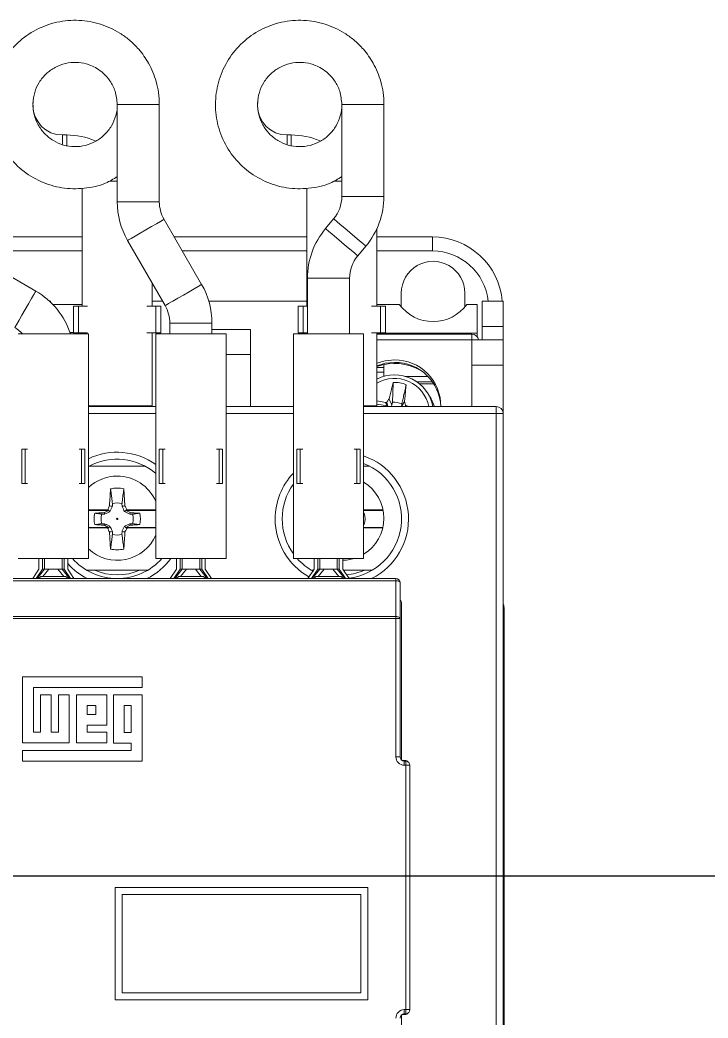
# Model space of a CAD drawing. Header units: millimetres. Extents: x 1004 to 59588, y 686 to 38112.
# Drawn here: x 44457.9 to 44506.9, y 36861.7 to 36932.7 of the extents above; entities that cross this region are included whole.
import ezdxf

# ---------------------------------------------------------------- set-up
doc = ezdxf.new("R2010")
doc.units = ezdxf.units.MM

msp = doc.modelspace()

# ---------------------------------------------------------------- linework, layer by layer
at = {"color": 7, "linetype": 'Continuous', "lineweight": 15}
for p, q in [((44458.864, 36926.723), (44458.887, 36926.891)), ((44464.864, 36926.723), (44464.864, 36919.795)), ((44467.864, 36926.723), (44464.864, 36926.723)), ((44467.864, 36919.795), (44467.864, 36926.723)), ((44471.877, 36926.876), (44471.864, 36926.723)), ((44471.864, 36926.723), (44471.864, 36926.653)), ((44471.864, 36926.653), (44471.876, 36926.314)), ((44474.864, 36926.723), (44474.887, 36926.891)), ((44480.864, 36926.723), (44480.864, 36920.179)), ((44483.864, 36926.723), (44480.864, 36926.723)), ((44483.864, 36920.179), (44483.864, 36926.723)), ((44461.264, 36924.553), (44460.964, 36924.553)), ((44460.964, 36923.888), (44460.964, 36924.553)), ((44461.264, 36923.799), (44461.264, 36924.553)), ((44477.264, 36924.553), (44476.964, 36924.553)), ((44476.964, 36923.888), (44476.964, 36924.553)), ((44477.264, 36923.799), (44477.264, 36924.553)), ((44464.305, 36921.253), (44464.864, 36921.253)), ((44480.305, 36921.253), (44480.864, 36921.253)), ((44462.364, 36920.761), (44462.364, 36912.353)), ((44478.364, 36920.761), (44478.364, 36912.353)), ((44483.864, 36920.179), (44480.864, 36920.179)), ((44467.864, 36919.795), (44464.864, 36919.795)), ((44470.877, 36913.906), (44468.199, 36918.545)), ((44480.279, 36918.572), (44479.701, 36917.883)), ((44452.573, 36917.289), (44462.364, 36917.289)), ((44468.925, 36917.289), (44478.364, 36917.289)), ((44483.364, 36912.353), (44483.364, 36917.888)), ((44483.364, 36917.289), (44487.311, 36917.289)), ((44487.311, 36917.289), (44487.311, 36916.293)), ((44459.064, 36913.433), (44453.114, 36916.868)), ((44465.601, 36917.045), (44468.279, 36912.406)), ((44481.999, 36915.955), (44482.577, 36916.644)), ((44462.364, 36916.293), (44454.11, 36916.293)), ((44478.364, 36916.293), (44469.499, 36916.293)), ((44487.311, 36916.293), (44483.364, 36916.293)), ((44467.364, 36912.353), (44467.364, 36913.991)), ((44478.414, 36914.348), (44478.414, 36910.397)), ((44481.414, 36914.348), (44478.414, 36914.348)), ((44481.414, 36910.397), (44481.414, 36914.348)), ((44485.099, 36912.309), (44485.099, 36913.289)), ((44489.63, 36913.289), (44489.63, 36912.309)), ((44460.048, 36912.707), (44460.114, 36912.707)), ((44460.114, 36912.707), (44460.114, 36912.646)), ((44460.272, 36912.489), (44462.364, 36912.489)), ((44462.114, 36912.353), (44461.76, 36912.353)), ((44461.76, 36910.453), (44461.76, 36912.353)), ((44462.751, 36912.353), (44462.114, 36912.353)), ((44462.114, 36912.353), (44462.114, 36910.453)), ((44467.614, 36912.353), (44466.977, 36912.353)), ((44467.364, 36912.707), (44468.106, 36912.707)), ((44467.614, 36910.453), (44467.614, 36912.353)), ((44467.968, 36912.353), (44467.614, 36912.353)), ((44467.968, 36910.453), (44467.968, 36912.353)), ((44471.391, 36912.707), (44478.364, 36912.707)), ((44478.114, 36912.353), (44477.76, 36912.353)), ((44477.76, 36910.453), (44477.76, 36912.353)), ((44478.414, 36912.353), (44478.114, 36912.353)), ((44478.114, 36912.353), (44478.114, 36910.453)), ((44478.364, 36912.353), (44478.364, 36912.707)), ((44483.614, 36912.353), (44482.977, 36912.353)), ((44484.957, 36912.489), (44483.364, 36912.489)), ((44483.968, 36912.353), (44483.614, 36912.353)), ((44483.614, 36910.453), (44483.614, 36912.353)), ((44483.968, 36910.453), (44483.968, 36912.353)), ((44490.514, 36912.489), (44489.772, 36912.489)), ((44490.514, 36910.447), (44490.514, 36912.489)), ((44490.864, 36912.707), (44492.364, 36912.707)), ((44490.864, 36912.707), (44490.864, 36910.907)), ((44492.364, 36912.707), (44492.364, 36910.907)), ((44468.614, 36911.156), (44468.614, 36910.397)), ((44471.614, 36911.156), (44468.614, 36911.156)), ((44471.614, 36910.397), (44471.614, 36911.156)), ((44492.364, 36910.907), (44490.864, 36910.907)), ((44490.864, 36909.957), (44490.864, 36910.907)), ((44492.364, 36909.957), (44492.364, 36910.907)), ((44462.814, 36910.397), (44457.814, 36910.397)), ((44461.505, 36910.489), (44461.76, 36910.489)), ((44462.114, 36910.453), (44461.76, 36910.453)), ((44462.114, 36910.453), (44462.751, 36910.453)), ((44462.364, 36910.453), (44462.364, 36910.397)), ((44462.814, 36894.397), (44462.814, 36910.397)), ((44466.977, 36910.453), (44467.614, 36910.453)), ((44467.364, 36905.253), (44467.364, 36910.453)), ((44467.614, 36910.453), (44467.968, 36910.453)), ((44467.614, 36910.397), (44467.614, 36894.397)), ((44472.614, 36910.397), (44467.614, 36910.397)), ((44471.614, 36910.707), (44474.364, 36910.707)), ((44472.614, 36894.397), (44472.614, 36910.397)), ((44474.364, 36910.707), (44474.364, 36908.907)), ((44477.414, 36910.397), (44477.414, 36894.397)), ((44482.414, 36910.397), (44477.414, 36910.397)), ((44478.114, 36910.453), (44477.76, 36910.453)), ((44478.114, 36910.453), (44478.414, 36910.453)), ((44478.364, 36910.453), (44478.364, 36910.397)), ((44478.364, 36910.397), (44478.364, 36910.453)), ((44482.414, 36894.397), (44482.414, 36910.397)), ((44482.977, 36910.453), (44483.614, 36910.453)), ((44483.364, 36905.253), (44483.364, 36910.453)), ((44483.364, 36910.447), (44490.514, 36910.447)), ((44490.114, 36910.374), (44483.364, 36910.374)), ((44483.614, 36910.453), (44483.968, 36910.453)), ((44490.114, 36909.961), (44490.114, 36910.374)), ((44490.499, 36910.193), (44490.514, 36910.193)), ((44490.514, 36910.193), (44490.514, 36910.447)), ((44490.514, 36910.174), (44490.514, 36910.193)), ((44490.114, 36909.961), (44483.364, 36909.961)), ((44490.114, 36909.957), (44490.114, 36909.961)), ((44490.114, 36909.957), (44492.364, 36909.957)), ((44490.114, 36908.157), (44490.114, 36909.957)), ((44492.364, 36909.957), (44492.364, 36908.157)), ((44474.364, 36908.907), (44472.614, 36908.907)), ((44474.364, 36908.907), (44474.364, 36905.207)), ((44483.864, 36908.003), (44483.364, 36908.003)), ((44483.864, 36907.359), (44483.864, 36908.207)), ((44490.114, 36905.207), (44490.114, 36908.157)), ((44492.364, 36908.157), (44490.114, 36908.157)), ((44492.364, 36908.157), (44492.364, 36904.707)), ((44483.864, 36907.663), (44483.364, 36907.663)), ((44486.996, 36907.359), (44485.364, 36907.359)), ((44487.324, 36906.965), (44486.211, 36906.965)), ((44487.416, 36906.826), (44486.396, 36906.826)), ((44487.219, 36905.759), (44487.035, 36906.077)), ((44462.814, 36905.253), (44467.364, 36905.253)), ((44462.814, 36905.207), (44467.614, 36905.207)), ((44463.267, 36905.207), (44463.286, 36905.253)), ((44463.515, 36905.207), (44463.547, 36905.253)), ((44464.864, 36905.262), (44464.716, 36905.207)), ((44465.026, 36905.203), (44464.864, 36905.262)), ((44464.864, 36905.262), (44464.864, 36905.207)), ((44466.442, 36905.253), (44466.462, 36905.207)), ((44467.114, 36905.207), (44467.114, 36905.253)), ((44472.614, 36905.207), (44477.414, 36905.207)), ((44482.414, 36905.207), (44491.864, 36905.207)), ((44482.432, 36905.253), (44483.364, 36905.253)), ((44482.442, 36905.253), (44482.462, 36905.207)), ((44483.368, 36905.207), (44483.107, 36905.236)), ((44483.981, 36905.511), (44483.364, 36905.618)), ((44484.118, 36905.258), (44483.364, 36905.388)), ((44484.118, 36905.258), (44483.947, 36905.207)), ((44483.981, 36905.511), (44484.065, 36905.535)), ((44484.118, 36905.258), (44483.981, 36905.511)), ((44484.136, 36905.207), (44484.065, 36905.535)), ((44484.471, 36905.514), (44484.434, 36905.31)), ((44485.11, 36905.207), (44485.138, 36905.398)), ((44485.366, 36905.207), (44485.399, 36905.303)), ((44485.399, 36905.303), (44485.47, 36905.252)), ((44485.47, 36905.252), (44485.436, 36905.207)), ((44485.728, 36905.207), (44485.47, 36905.252)), ((44487.219, 36905.759), (44487.467, 36905.207)), ((44491.864, 36905.207), (44491.864, 36904.707)), ((44467.614, 36904.707), (44462.814, 36904.707)), ((44477.414, 36904.707), (44472.614, 36904.707)), ((44491.864, 36904.707), (44482.414, 36904.707)), ((44491.864, 36838.707), (44491.864, 36904.707)), ((44491.864, 36904.707), (44492.364, 36904.707)), ((44492.364, 36904.707), (44492.364, 36838.707)), ((44458.06, 36899.723), (44458.06, 36902.175)), ((44458.06, 36902.175), (44458.307, 36902.175)), ((44458.307, 36899.723), (44458.307, 36902.175)), ((44458.307, 36902.175), (44458.485, 36902.175)), ((44462.143, 36902.175), (44462.322, 36902.175)), ((44462.322, 36899.723), (44462.322, 36902.175)), ((44462.568, 36902.175), (44462.322, 36902.175)), ((44462.568, 36902.175), (44462.568, 36899.723)), ((44467.86, 36899.723), (44467.86, 36902.175)), ((44467.86, 36902.175), (44468.107, 36902.175)), ((44468.107, 36899.723), (44468.107, 36902.175)), ((44468.107, 36902.175), (44468.285, 36902.175)), ((44471.943, 36902.175), (44472.122, 36902.175)), ((44472.122, 36899.723), (44472.122, 36902.175)), ((44472.368, 36902.175), (44472.122, 36902.175)), ((44472.368, 36902.175), (44472.368, 36899.723)), ((44477.66, 36899.723), (44477.66, 36902.175)), ((44477.66, 36902.175), (44477.907, 36902.175)), ((44477.907, 36899.723), (44477.907, 36902.175)), ((44477.907, 36902.175), (44478.085, 36902.175)), ((44481.743, 36902.175), (44481.922, 36902.175)), ((44481.922, 36899.723), (44481.922, 36902.175)), ((44482.168, 36902.175), (44481.922, 36902.175)), ((44482.168, 36902.175), (44482.168, 36899.723)), ((44466.864, 36900.957), (44462.864, 36900.957)), ((44482.864, 36900.957), (44482.414, 36900.957)), ((44458.06, 36899.723), (44458.307, 36899.723)), ((44458.307, 36899.723), (44458.485, 36899.723)), ((44462.143, 36899.723), (44462.322, 36899.723)), ((44462.322, 36899.723), (44462.568, 36899.723)), ((44467.86, 36899.723), (44468.107, 36899.723)), ((44468.107, 36899.723), (44468.285, 36899.723)), ((44471.943, 36899.723), (44472.122, 36899.723)), ((44472.122, 36899.723), (44472.368, 36899.723)), ((44477.66, 36899.723), (44477.907, 36899.723)), ((44477.907, 36899.723), (44478.085, 36899.723)), ((44481.743, 36899.723), (44481.922, 36899.723)), ((44481.922, 36899.723), (44482.168, 36899.723)), ((44464.526, 36898.301), (44464.522, 36898.108)), ((44465.206, 36898.108), (44465.203, 36898.301)), ((44464.108, 36897.846), (44462.814, 36897.846)), ((44464.255, 36897.807), (44462.814, 36897.807)), ((44463.964, 36897.55), (44463.77, 36897.546)), ((44464.255, 36897.807), (44463.949, 36897.655)), ((44464.108, 36897.846), (44464.187, 36897.885)), ((44464.255, 36897.807), (44464.108, 36897.846)), ((44465.62, 36897.846), (44465.474, 36897.807)), ((44467.614, 36897.807), (44465.474, 36897.807)), ((44465.779, 36897.655), (44465.474, 36897.807)), ((44465.542, 36897.885), (44465.62, 36897.846)), ((44467.614, 36897.846), (44465.62, 36897.846)), ((44465.958, 36897.546), (44465.765, 36897.55)), ((44483.806, 36897.846), (44482.414, 36897.846)), ((44483.813, 36897.807), (44482.414, 36897.807)), ((44482.466, 36897.61), (44482.414, 36897.613)), ((44462.814, 36896.607), (44464.255, 36896.607)), ((44463.77, 36896.869), (44463.964, 36896.865)), ((44463.949, 36896.76), (44464.255, 36896.607)), ((44464.108, 36896.569), (44464.255, 36896.607)), ((44465.474, 36896.607), (44465.779, 36896.76)), ((44465.474, 36896.607), (44465.62, 36896.569)), ((44465.474, 36896.607), (44467.614, 36896.607)), ((44465.765, 36896.865), (44465.958, 36896.869)), ((44482.414, 36896.802), (44482.466, 36896.805)), ((44482.414, 36896.607), (44483.793, 36896.607)), ((44462.814, 36896.569), (44464.108, 36896.569)), ((44464.187, 36896.53), (44464.108, 36896.569)), ((44464.522, 36896.307), (44464.526, 36896.114)), ((44465.203, 36896.114), (44465.206, 36896.307)), ((44465.62, 36896.569), (44465.542, 36896.53)), ((44465.62, 36896.569), (44467.614, 36896.569)), ((44482.414, 36896.569), (44483.784, 36896.569)), ((44462.814, 36894.397), (44457.814, 36894.397)), ((44459.293, 36893.627), (44459.293, 36894.397)), ((44459.546, 36893.627), (44459.546, 36894.397)), ((44459.689, 36893.627), (44459.689, 36894.397)), ((44460.939, 36893.627), (44460.939, 36894.397)), ((44461.083, 36893.627), (44461.083, 36894.397)), ((44461.336, 36894.397), (44461.336, 36893.627)), ((44472.614, 36894.397), (44467.614, 36894.397)), ((44469.093, 36893.627), (44469.093, 36894.397)), ((44469.346, 36893.627), (44469.346, 36894.397)), ((44469.489, 36893.627), (44469.489, 36894.397)), ((44470.739, 36893.627), (44470.739, 36894.397)), ((44470.883, 36893.627), (44470.883, 36894.397)), ((44471.136, 36894.397), (44471.136, 36893.627)), ((44482.414, 36894.397), (44477.414, 36894.397)), ((44478.893, 36893.627), (44478.893, 36894.397)), ((44479.146, 36893.627), (44479.146, 36894.397)), ((44479.289, 36893.627), (44479.289, 36894.397)), ((44480.539, 36893.627), (44480.539, 36894.397)), ((44480.683, 36893.627), (44480.683, 36894.397)), ((44480.936, 36894.397), (44480.936, 36893.627)), ((44458.843, 36892.957), (44459.293, 36893.627)), ((44459.546, 36893.627), (44459.094, 36892.957)), ((44459.689, 36893.627), (44459.162, 36892.957)), ((44459.419, 36893.117), (44459.259, 36892.957)), ((44459.419, 36893.117), (44461.209, 36893.117)), ((44459.689, 36893.627), (44459.546, 36893.627)), ((44459.997, 36893.627), (44459.574, 36893.117)), ((44459.689, 36893.627), (44459.997, 36893.627)), ((44459.997, 36893.627), (44460.01, 36893.627)), ((44460.618, 36893.627), (44460.632, 36893.627)), ((44460.632, 36893.627), (44460.939, 36893.627)), ((44461.055, 36893.117), (44460.632, 36893.627)), ((44460.939, 36893.627), (44461.083, 36893.627)), ((44461.466, 36892.957), (44460.939, 36893.627)), ((44461.534, 36892.957), (44461.083, 36893.627)), ((44461.369, 36892.957), (44461.209, 36893.117)), ((44461.336, 36893.627), (44461.785, 36892.957)), ((44462.687, 36893.557), (44467.041, 36893.557)), ((44468.643, 36892.957), (44469.093, 36893.627)), ((44469.346, 36893.627), (44468.894, 36892.957)), ((44469.489, 36893.627), (44468.962, 36892.957)), ((44469.219, 36893.117), (44469.059, 36892.957)), ((44469.219, 36893.117), (44471.009, 36893.117)), ((44469.489, 36893.627), (44469.346, 36893.627)), ((44469.797, 36893.627), (44469.374, 36893.117)), ((44469.489, 36893.627), (44469.797, 36893.627)), ((44469.797, 36893.627), (44469.81, 36893.627)), ((44470.418, 36893.627), (44470.432, 36893.627)), ((44470.432, 36893.627), (44470.739, 36893.627)), ((44470.855, 36893.117), (44470.432, 36893.627)), ((44470.739, 36893.627), (44470.883, 36893.627)), ((44471.266, 36892.957), (44470.739, 36893.627)), ((44471.334, 36892.957), (44470.883, 36893.627)), ((44471.169, 36892.957), (44471.009, 36893.117)), ((44471.136, 36893.627), (44471.585, 36892.957)), ((44478.443, 36892.957), (44478.893, 36893.627)), ((44478.687, 36893.557), (44478.846, 36893.557)), ((44479.146, 36893.627), (44478.694, 36892.957)), ((44479.289, 36893.627), (44478.762, 36892.957)), ((44479.019, 36893.117), (44478.859, 36892.957)), ((44479.019, 36893.117), (44480.809, 36893.117)), ((44479.289, 36893.627), (44479.146, 36893.627)), ((44479.597, 36893.627), (44479.174, 36893.117)), ((44479.289, 36893.627), (44479.597, 36893.627)), ((44479.597, 36893.627), (44479.61, 36893.627)), ((44480.218, 36893.627), (44480.232, 36893.627)), ((44480.232, 36893.627), (44480.539, 36893.627)), ((44480.655, 36893.117), (44480.232, 36893.627)), ((44480.539, 36893.627), (44480.683, 36893.627)), ((44481.066, 36892.957), (44480.539, 36893.627)), ((44481.134, 36892.957), (44480.683, 36893.627)), ((44480.969, 36892.957), (44480.809, 36893.117)), ((44480.936, 36893.627), (44481.385, 36892.957)), ((44480.982, 36893.557), (44483.041, 36893.557)), ((44455.514, 36892.957), (44484.714, 36892.957)), ((44484.714, 36892.807), (44455.514, 36892.807)), ((44484.714, 36892.807), (44484.714, 36892.957)), ((44484.714, 36890.256), (44484.714, 36892.807)), ((44485.014, 36892.657), (44485.014, 36890.106)), ((44485.114, 36891.207), (44485.114, 36880.034)), ((44455.514, 36890.256), (44484.714, 36890.256)), ((44484.714, 36890.106), (44484.714, 36890.256)), ((44492.432, 36852.789), (44492.432, 36890.789)), ((44484.714, 36890.106), (44455.514, 36890.106)), ((44484.714, 36890.106), (44485.014, 36890.106)), ((44484.714, 36880.257), (44484.714, 36890.106)), ((44485.014, 36890.106), (44485.014, 36880.257)), ((44458.114, 36885.957), (44458.114, 36881.248)), ((44466.634, 36885.957), (44458.114, 36885.957)), ((44466.634, 36885.192), (44466.634, 36885.957)), ((44458.894, 36885.192), (44466.634, 36885.192)), ((44458.894, 36882.013), (44458.894, 36885.192)), ((44459.404, 36884.683), (44459.404, 36882.013)), ((44460.169, 36884.683), (44459.404, 36884.683)), ((44460.169, 36882.013), (44460.169, 36884.683)), ((44460.679, 36884.683), (44460.679, 36882.013)), ((44461.444, 36884.683), (44460.679, 36884.683)), ((44461.444, 36881.248), (44461.444, 36884.683)), ((44461.954, 36884.683), (44461.954, 36881.248)), ((44464.114, 36884.683), (44461.954, 36884.683)), ((44464.114, 36882.523), (44464.114, 36884.683)), ((44464.594, 36884.683), (44464.594, 36881.232)), ((44466.634, 36884.683), (44464.594, 36884.683)), ((44466.634, 36879.957), (44466.634, 36884.683)), ((44462.719, 36883.918), (44462.719, 36883.288)), ((44463.349, 36883.918), (44462.719, 36883.918)), ((44463.349, 36883.288), (44463.349, 36883.918)), ((44465.869, 36883.918), (44465.359, 36883.918)), ((44465.359, 36883.918), (44465.359, 36881.997)), ((44465.869, 36881.997), (44465.869, 36883.918)), ((44462.719, 36883.288), (44463.349, 36883.288)), ((44462.719, 36882.523), (44464.114, 36882.523)), ((44462.719, 36882.013), (44462.719, 36882.523)), ((44459.404, 36882.013), (44458.894, 36882.013)), ((44460.679, 36882.013), (44460.169, 36882.013)), ((44464.114, 36882.013), (44462.719, 36882.013)), ((44464.114, 36881.248), (44464.114, 36882.013)), ((44465.359, 36881.997), (44465.869, 36881.997)), ((44458.114, 36881.248), (44461.444, 36881.248)), ((44461.954, 36881.248), (44464.114, 36881.248)), ((44464.594, 36881.232), (44465.869, 36881.232)), ((44465.869, 36881.232), (44465.869, 36880.722)), ((44465.869, 36880.722), (44458.114, 36880.722)), ((44458.114, 36880.722), (44458.114, 36879.957)), ((44484.714, 36880.257), (44485.014, 36880.257)), ((44458.114, 36879.957), (44466.634, 36879.957)), ((44485.148, 36880.007), (44485.364, 36880.007)), ((44485.314, 36879.657), (44485.314, 36879.957)), ((44485.314, 36879.957), (44485.414, 36879.957)), ((44485.414, 36879.657), (44485.314, 36879.657)), ((44485.364, 36879.957), (44485.364, 36880.007)), ((44485.414, 36879.957), (44485.414, 36879.657)), ((44485.714, 36879.657), (44485.414, 36879.657)), ((44485.414, 36862.257), (44485.414, 36879.657)), ((44485.714, 36879.657), (44485.714, 36862.257)), ((44464.714, 36870.957), (44482.714, 36870.957)), ((44464.714, 36862.957), (44464.714, 36870.957)), ((44465.214, 36863.457), (44465.214, 36870.457)), ((44465.214, 36870.457), (44482.214, 36870.457)), ((44482.214, 36870.457), (44482.214, 36863.457)), ((44482.714, 36870.957), (44482.714, 36862.957)), ((44482.214, 36863.457), (44465.214, 36863.457)), ((44482.714, 36862.957), (44464.714, 36862.957)), ((44485.114, 36850.707), (44485.114, 36861.881)), ((44485.364, 36861.907), (44485.148, 36861.907)), ((44485.314, 36861.957), (44485.314, 36862.257)), ((44485.314, 36862.257), (44485.414, 36862.257)), ((44485.414, 36861.957), (44485.314, 36861.957)), ((44485.364, 36861.907), (44485.364, 36861.957)), ((44485.414, 36861.957), (44485.414, 36862.257)), ((44485.714, 36862.257), (44485.414, 36862.257))]:
    msp.add_line(p, q, dxfattribs=at)
msp.add_line((44092.042, 36871.789), (44748.186, 36871.789))
at = {"color": 7, "linetype": 'Continuous', "lineweight": 15, "flags": 128}
for points in [[(44468.199, 36918.545), (44468.136, 36918.509), (44467.951, 36918.402), (44467.664, 36918.236), (44467.302, 36918.027), (44466.9, 36917.795), (44466.499, 36917.563), (44466.137, 36917.354), (44465.849, 36917.189), (44465.665, 36917.082), (44465.601, 36917.045)], [(44482.577, 36916.644), (44482.521, 36916.691), (44482.358, 36916.828), (44482.104, 36917.041), (44481.783, 36917.31), (44481.428, 36917.608), (44481.073, 36917.906), (44480.753, 36918.175), (44480.499, 36918.388), (44480.336, 36918.525), (44480.279, 36918.572)], [(44481.999, 36915.955), (44481.943, 36916.002), (44481.78, 36916.139), (44481.525, 36916.352), (44481.205, 36916.621), (44480.85, 36916.919), (44480.495, 36917.217), (44480.175, 36917.486), (44479.92, 36917.699), (44479.757, 36917.836), (44479.701, 36917.883)], [(44470.877, 36913.906), (44470.814, 36913.87), (44470.629, 36913.763), (44470.342, 36913.597), (44469.98, 36913.388), (44469.578, 36913.156), (44469.177, 36912.925), (44468.815, 36912.716), (44468.527, 36912.55), (44468.343, 36912.443), (44468.279, 36912.406)], [(44459.064, 36913.433), (44459.028, 36913.369), (44458.921, 36913.184), (44458.755, 36912.897), (44458.546, 36912.535), (44458.314, 36912.134), (44458.082, 36911.732), (44457.873, 36911.37), (44457.707, 36911.083), (44457.601, 36910.898), (44457.564, 36910.834)], [(44490.26, 36909.957), (44490.212, 36909.96), (44490.114, 36909.961)], [(44483.364, 36908.291), (44483.95, 36908.467), (44484.614, 36908.533)], [(44484.614, 36908.36), (44483.95, 36908.293), (44483.364, 36908.117)], [(44485.452, 36906.766), (44485.408, 36906.373), (44485.365, 36905.98), (44485.321, 36905.588), (44485.319, 36905.569)], [(44484.434, 36905.31), (44484.353, 36905.49), (44484.271, 36905.671), (44484.232, 36905.758)], [(44485.116, 36905.207), (44485.193, 36905.345), (44485.319, 36905.569)], [(44465.336, 36899.356), (44465.362, 36898.956), (44465.389, 36898.556), (44465.415, 36898.156), (44465.416, 36898.136)], [(44465.206, 36898.108), (44465.291, 36898.12), (44465.416, 36898.136)], [(44463.964, 36897.55), (44463.952, 36897.634), (44463.949, 36897.655)], [(44464.345, 36897.727), (44464.285, 36897.787), (44464.187, 36897.885)], [(44465.384, 36897.727), (44465.444, 36897.787), (44465.542, 36897.885)], [(44465.765, 36897.55), (44465.776, 36897.634), (44465.779, 36897.655)], [(44463.964, 36896.865), (44463.952, 36896.781), (44463.949, 36896.76)], [(44464.345, 36896.688), (44464.285, 36896.628), (44464.187, 36896.53)], [(44465.384, 36896.688), (44465.444, 36896.628), (44465.542, 36896.53)], [(44465.765, 36896.865), (44465.776, 36896.781), (44465.779, 36896.76)], [(44464.522, 36896.307), (44464.438, 36896.295), (44464.312, 36896.279)], [(44464.393, 36895.059), (44464.366, 36895.459), (44464.34, 36895.859), (44464.314, 36896.259), (44464.312, 36896.279)], [(44480.936, 36894.258), (44481.189, 36894.275), (44481.77, 36894.397)], [(44485.014, 36892.657), (44485.008, 36892.687), (44484.991, 36892.715), (44484.964, 36892.741), (44484.926, 36892.764), (44484.881, 36892.782), (44484.829, 36892.796), (44484.773, 36892.805), (44484.714, 36892.807)], [(44485.014, 36890.106), (44485.008, 36890.135), (44484.991, 36890.163), (44484.964, 36890.189), (44484.926, 36890.212), (44484.881, 36890.231), (44484.829, 36890.244), (44484.773, 36890.253), (44484.714, 36890.256)]]:
    msp.add_lwpolyline(points, dxfattribs=at)
at = {"color": 7, "linetype": 'Continuous', "lineweight": 15}
msp.add_circle((44464.864, 36897.207), 0.0467, dxfattribs=at)
for centre, radius, start, end in [((44460.964, 36926.653), 2.1, 180, 270), ((44476.964, 36926.653), 2.1, 180, 270), ((44461.264, 36919.453), 5.1, 66.59444, 90), ((44477.264, 36919.453), 5.1, 66.59444, 90), ((44478.364, 36920.179), 2.5, 320, 0), ((44478.364, 36920.179), 5.5, 320, 0), ((44470.364, 36919.795), 5.5, 180, 210), ((44470.364, 36919.795), 2.5, 180, 210), ((44483.914, 36914.348), 5.5, 140, 180), ((44483.914, 36914.348), 2.5, 140, 180), ((44487.364, 36913.289), 2.266, 359.99891, 180.00109), ((44466.114, 36911.156), 5.5, 0, 30), ((44456.314, 36908.669), 5.5, 18.31183, 60), ((44466.114, 36911.156), 2.5, 0, 30), ((44456.314, 36908.669), 2.5, 43.72632, 60), ((44490.114, 36909.874), 0.5, 9.56447, 90), ((44484.614, 36904.481), 3.801, 60.50706, 109.1957), ((44484.64, 36905.26), 3.273, 359.08148, 90.45714), ((44484.639, 36905.084), 3.276, 2.15909, 90.44086), ((44484.617, 36904.674), 2.792, 11.01919, 116.6551), ((44484.614, 36904.721), 2.496, 11.235, 120.03661), ((44484.614, 36904.699), 2.23, 67.94435, 92.35353), ((44484.614, 36904.362), 1.16, 63.18328, 97.11469), ((44491.864, 36904.707), 0.5, 0, 90), ((44464.864, 36897.207), 4.75, 54.62346, 115.56781), ((44480.864, 36897.207), 4.75, 296.52535, 70.95469), ((44464.864, 36897.207), 4.25, 49.67978, 118.07249), ((44480.864, 36897.207), 4.25, 276.76816, 68.61052), ((44464.864, 36897.257), 3, 90, 133.10467), ((44464.864, 36897.257), 3, 23.55646, 90), ((44480.864, 36897.207), 4.75, 136.57842, 180), ((44480.864, 36897.207), 4.25, 144.26871, 180), ((44480.864, 36897.257), 3, 301.10892, 58.89108), ((44464.864, 36897.207), 2.2, 77.62055, 102.37945), ((44445.486, 36757.116), 142.272, 82.31069, 82.3959), ((44464.864, 36897.207), 1.145, 72.79371, 107.20629), ((44464.864, 36897.207), 1.652, 165.89643, 194.10357), ((44464.864, 36897.207), 1.145, 162.79371, 197.20629), ((44464.864, 36897.207), 1.145, 342.79371, 17.20629), ((44464.864, 36897.207), 1.652, 345.89643, 14.10357), ((44480.864, 36897.207), 1.652, 345.89643, 14.10357), ((44480.864, 36897.207), 4.75, 180, 240.45944), ((44480.864, 36897.207), 4.25, 180, 215.73129), ((44464.864, 36897.257), 3, 226.89533, 336.44354), ((44464.864, 36897.207), 1.145, 252.79371, 287.20629), ((44484.242, 37037.299), 142.272, 262.31069, 262.3959), ((44464.864, 36897.207), 2.2, 257.62055, 282.37945), ((44464.864, 36897.207), 4.75, 222.02181, 243.47465), ((44464.864, 36897.207), 4.25, 221.38966, 318.61034), ((44464.864, 36897.207), 4.75, 296.52535, 323.73086), ((44480.864, 36897.207), 4.25, 221.38966, 241.79606), ((44464.864, 36897.207), 3.989, 246.21191, 293.78809), ((44480.864, 36897.207), 3.989, 274.8328, 293.78809), ((44484.714, 36892.657), 0.3, 0, 90), ((44484.814, 36891.207), 0.3, 0, 48.18969), ((44491.432, 36890.789), 1, 0, 21.27898), ((44485.314, 36880.257), 0.6, 180, 270), ((44485.314, 36880.257), 0.3, 180, 270), ((44485.364, 36879.707), 0.3, 38.2319, 90), ((44485.414, 36879.657), 0.3, 0, 90), ((44485.314, 36861.657), 0.6, 90, 180), ((44485.314, 36861.657), 0.3, 90, 180), ((44485.364, 36862.207), 0.3, 270, 321.7681), ((44485.414, 36862.257), 0.3, 270, 0)]:
    msp.add_arc(centre, radius, start, end, dxfattribs=at)
for centre, major_axis, ratio, start_param, end_param in [((44487.311, 36912.289), (4.11, -2.848), 0.999984, 0.689862, 2.176813), ((44487.311, 36912.293), (3.403, -2.103), 0.999979, 0.657359, 2.124376), ((44487.364, 36914.306), (0, 3.046), 0.984808, 2.210002, 4.073184)]:
    msp.add_ellipse(centre, major_axis=major_axis, ratio=ratio, start_param=start_param, end_param=end_param, dxfattribs=at)
for points, knots in [([(44467.864, 36926.723), (44467.853, 36927.007), (44467.83, 36927.558), (44467.611, 36928.561), (44467.17, 36929.629), (44466.471, 36930.62), (44465.757, 36931.318), (44465.073, 36931.813), (44464.169, 36932.304), (44462.927, 36932.698), (44461.347, 36932.771), (44459.79, 36932.428), (44458.375, 36931.69), (44457.202, 36930.61), (44456.35, 36929.261), (44455.88, 36927.737), (44455.822, 36926.142), (44456.182, 36924.589), (44456.935, 36923.182), (44458.028, 36922.019), (44459.385, 36921.183), (44460.916, 36920.726), (44462.504, 36920.698), (44463.87, 36920.983), (44464.593, 36921.421), (44464.864, 36921.585)], [0, 0, 0, 0, 0.027104, 0.052571, 0.09792, 0.136472, 0.167828, 0.192929, 0.216994, 0.266031, 0.316158, 0.366531, 0.416784, 0.466992, 0.517355, 0.567613, 0.617822, 0.668187, 0.718453, 0.768657, 0.819015, 0.869289, 0.919494, 0.969847, 1, 1, 1, 1]), ([(44483.864, 36926.723), (44483.853, 36927.007), (44483.83, 36927.558), (44483.611, 36928.561), (44483.17, 36929.629), (44482.471, 36930.62), (44481.757, 36931.318), (44481.073, 36931.813), (44480.169, 36932.304), (44478.927, 36932.698), (44477.347, 36932.771), (44475.79, 36932.428), (44474.375, 36931.69), (44473.202, 36930.61), (44472.35, 36929.261), (44471.88, 36927.737), (44471.822, 36926.142), (44472.182, 36924.589), (44472.935, 36923.182), (44474.028, 36922.019), (44475.385, 36921.183), (44476.916, 36920.726), (44478.504, 36920.698), (44479.87, 36920.983), (44480.593, 36921.421), (44480.864, 36921.585)], [0, 0, 0, 0, 0.027104, 0.052571, 0.09792, 0.136472, 0.167828, 0.192929, 0.216994, 0.266031, 0.316158, 0.366531, 0.416784, 0.466992, 0.517355, 0.567613, 0.617822, 0.668187, 0.718453, 0.768657, 0.819015, 0.869289, 0.919494, 0.969847, 1, 1, 1, 1]), ([(44464.856, 36926.774), (44464.859, 36926.753), (44464.898, 36926.471), (44464.777, 36925.92), (44464.484, 36925.186), (44463.989, 36924.557), (44463.353, 36924.078), (44462.611, 36923.782), (44461.819, 36923.689), (44461.03, 36923.805), (44460.298, 36924.124), (44459.675, 36924.622), (44459.203, 36925.264), (44458.915, 36926.008), (44458.83, 36926.802), (44458.955, 36927.588), (44459.281, 36928.317), (44459.786, 36928.935), (44460.433, 36929.4), (44461.174, 36929.678), (44461.935, 36929.753), (44462.545, 36929.662), (44463.03, 36929.498), (44463.453, 36929.287), (44463.927, 36928.935), (44464.394, 36928.393), (44464.78, 36927.639), (44464.835, 36927.042), (44464.864, 36926.723)], [0, 0, 0, 0, 0.003347, 0.045229, 0.086979, 0.128842, 0.170739, 0.212493, 0.254345, 0.296248, 0.338002, 0.379848, 0.421761, 0.463515, 0.505346, 0.547264, 0.589023, 0.630851, 0.672776, 0.714533, 0.755266, 0.793022, 0.811883, 0.836555, 0.867816, 0.905403, 0.949435, 1, 1, 1, 1]), ([(44480.856, 36926.774), (44480.859, 36926.753), (44480.898, 36926.471), (44480.777, 36925.92), (44480.484, 36925.186), (44479.989, 36924.557), (44479.353, 36924.078), (44478.611, 36923.782), (44477.819, 36923.689), (44477.03, 36923.805), (44476.298, 36924.124), (44475.675, 36924.622), (44475.203, 36925.264), (44474.915, 36926.008), (44474.83, 36926.802), (44474.955, 36927.588), (44475.281, 36928.317), (44475.786, 36928.935), (44476.433, 36929.4), (44477.174, 36929.678), (44477.935, 36929.753), (44478.545, 36929.662), (44479.03, 36929.498), (44479.453, 36929.287), (44479.927, 36928.935), (44480.394, 36928.393), (44480.78, 36927.639), (44480.835, 36927.042), (44480.864, 36926.723)], [0, 0, 0, 0, 0.003347, 0.045229, 0.086979, 0.128842, 0.170739, 0.212493, 0.254345, 0.296248, 0.338002, 0.379848, 0.421761, 0.463515, 0.505346, 0.547264, 0.589023, 0.630851, 0.672776, 0.714533, 0.755266, 0.793022, 0.811883, 0.836555, 0.867816, 0.905403, 0.949435, 1, 1, 1, 1]), ([(44484.232, 36905.758), (44484.264, 36905.886), (44484.328, 36906.144), (44484.425, 36906.534), (44484.49, 36906.796), (44484.523, 36906.927)], [0, 0, 0, 0, 0.328071, 0.664035, 1, 1, 1, 1]), ([(44484.523, 36906.927), (44484.518, 36906.803), (44484.511, 36906.594), (44484.498, 36906.254), (44484.488, 36905.972), (44484.479, 36905.743), (44484.474, 36905.612), (44484.472, 36905.546), (44484.471, 36905.514)], [0, 0, 0, 0, 0.263002, 0.445587, 0.722793, 0.861396, 0.930698, 1, 1, 1, 1]), ([(44485.138, 36905.398), (44485.145, 36905.43), (44485.16, 36905.493), (44485.189, 36905.62), (44485.239, 36905.841), (44485.302, 36906.114), (44485.378, 36906.443), (44485.424, 36906.646), (44485.452, 36906.766)], [0, 0, 0, 0, 0.069302, 0.138604, 0.277207, 0.554413, 0.736999, 1, 1, 1, 1]), ([(44484.065, 36905.535), (44484.087, 36905.565), (44484.131, 36905.624), (44484.187, 36905.698), (44484.22, 36905.742), (44484.232, 36905.758)], [0, 0, 0, 0, 0.396392, 0.792782, 1, 1, 1, 1]), ([(44484.434, 36905.31), (44484.414, 36905.28), (44484.391, 36905.246), (44484.368, 36905.211), (44484.366, 36905.207)], [0, 0, 0, 0, 0.887594, 1, 1, 1, 1]), ([(44485.319, 36905.569), (44485.326, 36905.545), (44485.353, 36905.457), (44485.38, 36905.368), (44485.399, 36905.303)], [0, 0, 0, 0, 0.271067, 1, 1, 1, 1]), ([(44464.312, 36898.136), (44464.321, 36898.27), (44464.339, 36898.54), (44464.366, 36898.946), (44464.384, 36899.22), (44464.393, 36899.356)], [0, 0, 0, 0, 0.328071, 0.664036, 1, 1, 1, 1]), ([(44464.393, 36899.356), (44464.404, 36899.264), (44464.424, 36899.108), (44464.456, 36898.854), (44464.483, 36898.644), (44464.504, 36898.473), (44464.516, 36898.375), (44464.522, 36898.326), (44464.526, 36898.301)], [0, 0, 0, 0, 0.2630013, 0.4455874, 0.7227928, 0.8613965, 0.9306991, 1, 1, 1, 1]), ([(44465.203, 36898.301), (44465.206, 36898.326), (44465.212, 36898.375), (44465.224, 36898.473), (44465.246, 36898.644), (44465.272, 36898.854), (44465.304, 36899.108), (44465.324, 36899.264), (44465.336, 36899.356)], [0, 0, 0, 0, 0.069301, 0.138604, 0.277207, 0.554413, 0.736999, 1, 1, 1, 1]), ([(44464.187, 36897.885), (44464.203, 36897.918), (44464.236, 36897.985), (44464.278, 36898.068), (44464.304, 36898.119), (44464.312, 36898.136)], [0, 0, 0, 0, 0.3963939, 0.7927796, 1, 1, 1, 1]), ([(44464.522, 36898.108), (44464.507, 36898.076), (44464.478, 36898.013), (44464.419, 36897.887), (44464.374, 36897.791), (44464.345, 36897.727)], [0, 0, 0, 0, 0.2544492, 0.5089115, 1, 1, 1, 1]), ([(44465.384, 36897.727), (44465.357, 36897.785), (44465.313, 36897.878), (44465.255, 36898.005), (44465.222, 36898.074), (44465.206, 36898.108)], [0, 0, 0, 0, 0.446209, 0.722887, 1, 1, 1, 1]), ([(44465.416, 36898.136), (44465.427, 36898.114), (44465.47, 36898.03), (44465.511, 36897.946), (44465.542, 36897.885)], [0, 0, 0, 0, 0.271064, 1, 1, 1, 1]), ([(44463.949, 36897.655), (44463.821, 36897.647), (44463.592, 36897.632), (44463.363, 36897.617), (44463.262, 36897.61)], [0, 0, 0, 0, 0.561171, 1, 1, 1, 1]), ([(44463.77, 36897.546), (44463.746, 36897.549), (44463.697, 36897.555), (44463.599, 36897.568), (44463.454, 36897.586), (44463.334, 36897.601), (44463.262, 36897.61)], [0, 0, 0, 0, 0.144252, 0.288507, 0.577015, 1, 1, 1, 1]), ([(44464.345, 36897.727), (44464.287, 36897.7), (44464.193, 36897.657), (44464.067, 36897.598), (44463.998, 36897.566), (44463.964, 36897.55)], [0, 0, 0, 0, 0.446212, 0.722888, 1, 1, 1, 1]), ([(44465.765, 36897.55), (44465.733, 36897.564), (44465.67, 36897.594), (44465.544, 36897.653), (44465.447, 36897.698), (44465.384, 36897.727)], [0, 0, 0, 0, 0.254445, 0.508911, 1, 1, 1, 1]), ([(44466.466, 36897.61), (44466.372, 36897.616), (44466.143, 36897.631), (44465.914, 36897.646), (44465.779, 36897.655)], [0, 0, 0, 0, 0.4092433, 1, 1, 1, 1]), ([(44466.466, 36897.61), (44466.395, 36897.601), (44466.274, 36897.586), (44466.129, 36897.568), (44466.032, 36897.555), (44465.983, 36897.549), (44465.958, 36897.546)], [0, 0, 0, 0, 0.422986, 0.711493, 0.855749, 1, 1, 1, 1]), ([(44463.262, 36896.805), (44463.334, 36896.814), (44463.454, 36896.829), (44463.599, 36896.847), (44463.697, 36896.86), (44463.746, 36896.866), (44463.77, 36896.869)], [0, 0, 0, 0, 0.422985, 0.711493, 0.855748, 1, 1, 1, 1]), ([(44463.262, 36896.805), (44463.356, 36896.799), (44463.585, 36896.784), (44463.814, 36896.769), (44463.949, 36896.76)], [0, 0, 0, 0, 0.409244, 1, 1, 1, 1]), ([(44463.964, 36896.865), (44463.995, 36896.851), (44464.059, 36896.821), (44464.185, 36896.762), (44464.281, 36896.717), (44464.345, 36896.688)], [0, 0, 0, 0, 0.254448, 0.50891, 1, 1, 1, 1]), ([(44464.345, 36896.688), (44464.371, 36896.63), (44464.415, 36896.536), (44464.474, 36896.41), (44464.506, 36896.341), (44464.522, 36896.307)], [0, 0, 0, 0, 0.446213, 0.72289, 1, 1, 1, 1]), ([(44465.206, 36896.307), (44465.221, 36896.338), (44465.251, 36896.402), (44465.309, 36896.528), (44465.354, 36896.624), (44465.384, 36896.688)], [0, 0, 0, 0, 0.2544456, 0.5089115, 1, 1, 1, 1]), ([(44465.384, 36896.688), (44465.442, 36896.715), (44465.535, 36896.758), (44465.661, 36896.817), (44465.73, 36896.849), (44465.765, 36896.865)], [0, 0, 0, 0, 0.4462109, 0.7228895, 1, 1, 1, 1]), ([(44465.779, 36896.76), (44465.908, 36896.768), (44466.137, 36896.783), (44466.366, 36896.798), (44466.466, 36896.805)], [0, 0, 0, 0, 0.5611703, 1, 1, 1, 1]), ([(44465.958, 36896.869), (44465.983, 36896.866), (44466.032, 36896.86), (44466.129, 36896.847), (44466.274, 36896.829), (44466.395, 36896.814), (44466.466, 36896.805)], [0, 0, 0, 0, 0.144252, 0.288506, 0.577014, 1, 1, 1, 1]), ([(44464.312, 36896.279), (44464.301, 36896.301), (44464.259, 36896.385), (44464.217, 36896.469), (44464.187, 36896.53)], [0, 0, 0, 0, 0.271067, 1, 1, 1, 1]), ([(44464.526, 36896.114), (44464.522, 36896.089), (44464.516, 36896.04), (44464.504, 36895.942), (44464.483, 36895.771), (44464.456, 36895.561), (44464.424, 36895.307), (44464.404, 36895.151), (44464.393, 36895.059)], [0, 0, 0, 0, 0.0693006, 0.1386032, 0.2772068, 0.5544122, 0.7369984, 1, 1, 1, 1]), ([(44465.336, 36895.059), (44465.324, 36895.151), (44465.304, 36895.307), (44465.272, 36895.561), (44465.246, 36895.771), (44465.224, 36895.942), (44465.212, 36896.04), (44465.206, 36896.089), (44465.203, 36896.114)], [0, 0, 0, 0, 0.263002, 0.445588, 0.722793, 0.861397, 0.930699, 1, 1, 1, 1]), ([(44465.416, 36896.279), (44465.407, 36896.145), (44465.39, 36895.875), (44465.363, 36895.468), (44465.345, 36895.195), (44465.336, 36895.059)], [0, 0, 0, 0, 0.328071, 0.664035, 1, 1, 1, 1]), ([(44465.542, 36896.53), (44465.525, 36896.497), (44465.492, 36896.43), (44465.45, 36896.346), (44465.425, 36896.296), (44465.416, 36896.279)], [0, 0, 0, 0, 0.39639, 0.792786, 1, 1, 1, 1]), ([(44460.01, 36893.627), (44460.059, 36893.627), (44460.155, 36893.627), (44460.314, 36893.627), (44460.473, 36893.627), (44460.57, 36893.627), (44460.618, 36893.627)], [0, 0, 0, 0, 0.249999, 0.499999, 0.749998, 1, 1, 1, 1]), ([(44469.81, 36893.627), (44469.859, 36893.627), (44469.955, 36893.627), (44470.114, 36893.627), (44470.273, 36893.627), (44470.37, 36893.627), (44470.418, 36893.627)], [0, 0, 0, 0, 0.250002, 0.5, 0.749998, 1, 1, 1, 1]), ([(44479.61, 36893.627), (44479.659, 36893.627), (44479.755, 36893.627), (44479.914, 36893.627), (44480.073, 36893.627), (44480.17, 36893.627), (44480.218, 36893.627)], [0, 0, 0, 0, 0.250002, 0.5, 0.749998, 1, 1, 1, 1])]:
    msp.add_open_spline(points, degree=3, knots=knots, dxfattribs=at)

doc.saveas('drawing.dxf')
